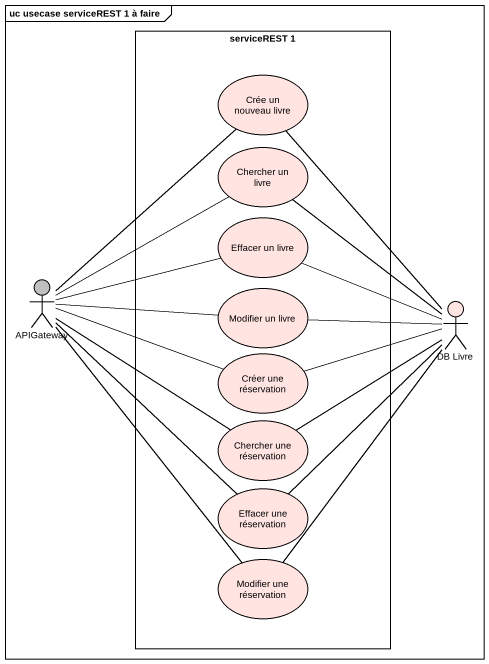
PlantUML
@startuml
mainframe uc usecase serviceREST 1 à faire
rectangle "serviceREST 1" as serviceREST_1 {
  usecase "Crée un nouveau livre" as Crée_un_nouveau_livre #FFE4E1
  usecase "Chercher un livre" as Chercher_un_livre #FFE4E1
  usecase "Effacer un livre" as Effacer_un_livre #FFE4E1
  usecase "Modifier un livre" as Modifier_un_livre #FFE4E1
  usecase "Créer une réservation" as Créer_une_réservation #FFE4E1
  usecase "Chercher une réservation" as Chercher_une_réservation #FFE4E1
  usecase "Effacer une réservation" as Effacer_une_réservation #FFE4E1
  usecase "Modifier une réservation" as Modifier_une_réservation #FFE4E1
}
actor APIGateway #C0C0C0
actor "DB Livre" as DB_Livre #FFE4E1
Crée_un_nouveau_livre -- DB_Livre
Chercher_un_livre -- DB_Livre
Effacer_un_livre -right- DB_Livre
APIGateway -up- Crée_un_nouveau_livre
APIGateway -up- Chercher_un_livre
APIGateway -right- Effacer_un_livre
APIGateway -right- Modifier_un_livre
APIGateway -right- Créer_une_réservation
APIGateway -right- Chercher_une_réservation
APIGateway -- Effacer_une_réservation
APIGateway -- Modifier_une_réservation
Modifier_un_livre -right- DB_Livre
Créer_une_réservation -right- DB_Livre
Chercher_une_réservation -right- DB_Livre
Effacer_une_réservation -up- DB_Livre
Modifier_une_réservation -up- DB_Livre
@enduml
